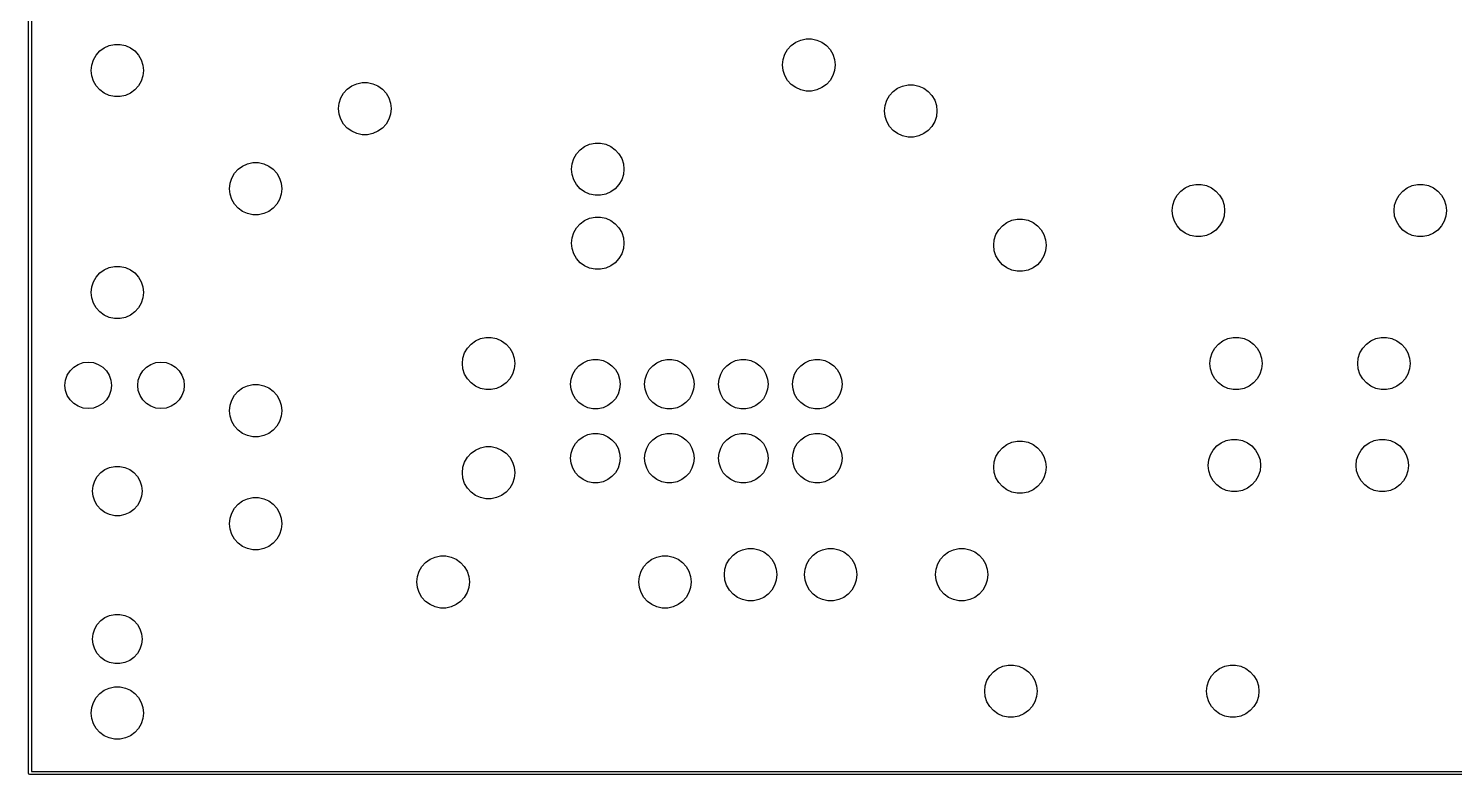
# Model space of a CAD drawing. Extents: x 132 to 232, y -86 to -36.
# Drawn here: x 131.7 to 180.68, y -85.61 to -60 of the extents above; entities that cross this region are included whole.
import ezdxf

# ---------------------------------------------------------------- set-up
doc = ezdxf.new("R2010")
doc.units = 0
doc.layers.add('BLACK', color=7, linetype='CONTINUOUS')

msp = doc.modelspace()

# ---------------------------------------------------------------- linework, layer by layer
at = {"layer": 'BLACK', "linetype": 'CONTINUOUS'}
for p, q in [((131.7, -85.56), (131.7, -35.56)), ((131.8, -35.61), (131.8, -85.51)), ((134.148, -60.7712), (134.3, -60.6606)), ((134.3, -60.6606), (134.472, -60.584)), ((134.472, -60.584), (134.656, -60.5449)), ((134.656, -60.5449), (134.844, -60.5449)), ((134.844, -60.5449), (135.028, -60.584)), ((135.028, -60.584), (135.2, -60.6606)), ((135.2, -60.6606), (135.352, -60.7712)), ((157.678, -60.8839), (157.772, -60.721)), ((157.772, -60.721), (157.898, -60.5812)), ((157.898, -60.5812), (158.05, -60.4706)), ((158.05, -60.4706), (158.222, -60.394)), ((158.222, -60.394), (158.406, -60.3549)), ((158.406, -60.3549), (158.594, -60.3549)), ((158.594, -60.3549), (158.778, -60.394)), ((158.778, -60.394), (158.95, -60.4706)), ((158.95, -60.4706), (159.102, -60.5812)), ((159.102, -60.5812), (159.228, -60.721)), ((159.228, -60.721), (159.322, -60.8839)), ((133.87, -61.2529), (133.928, -61.0739)), ((133.928, -61.0739), (134.022, -60.911)), ((134.022, -60.911), (134.148, -60.7712)), ((135.352, -60.7712), (135.478, -60.911)), ((135.478, -60.911), (135.572, -61.0739)), ((135.572, -61.0739), (135.63, -61.2529)), ((157.6, -61.25), (157.62, -61.0629)), ((157.62, -61.0629), (157.678, -60.8839)), ((159.322, -60.8839), (159.38, -61.0629)), ((159.38, -61.0629), (159.4, -61.25)), ((133.85, -61.44), (133.87, -61.2529)), ((133.87, -61.6271), (133.85, -61.44)), ((133.928, -61.8061), (133.87, -61.6271)), ((135.63, -61.6271), (135.572, -61.8061)), ((135.63, -61.2529), (135.65, -61.44)), ((135.65, -61.44), (135.63, -61.6271)), ((157.62, -61.4371), (157.6, -61.25)), ((157.678, -61.6161), (157.62, -61.4371)), ((157.772, -61.779), (157.678, -61.6161)), ((159.322, -61.6161), (159.228, -61.779)), ((159.38, -61.4371), (159.322, -61.6161)), ((159.4, -61.25), (159.38, -61.4371)), ((134.022, -61.969), (133.928, -61.8061)), ((134.148, -62.1088), (134.022, -61.969)), ((134.3, -62.2194), (134.148, -62.1088)), ((135.352, -62.1088), (135.2, -62.2194)), ((135.478, -61.969), (135.352, -62.1088)), ((135.572, -61.8061), (135.478, -61.969)), ((142.522, -62.221), (142.648, -62.0812)), ((142.648, -62.0812), (142.8, -61.9706)), ((142.8, -61.9706), (142.972, -61.894)), ((142.972, -61.894), (143.156, -61.8549)), ((143.156, -61.8549), (143.344, -61.8549)), ((143.344, -61.8549), (143.528, -61.894)), ((143.528, -61.894), (143.7, -61.9706)), ((143.7, -61.9706), (143.852, -62.0812)), ((143.852, -62.0812), (143.978, -62.221)), ((157.898, -61.9188), (157.772, -61.779)), ((158.05, -62.0294), (157.898, -61.9188)), ((158.222, -62.106), (158.05, -62.0294)), ((158.406, -62.1451), (158.222, -62.106)), ((158.594, -62.1451), (158.406, -62.1451)), ((158.778, -62.106), (158.594, -62.1451)), ((158.95, -62.0294), (158.778, -62.106)), ((159.102, -61.9188), (158.95, -62.0294)), ((159.228, -61.779), (159.102, -61.9188)), ((161.272, -62.301), (161.398, -62.1612)), ((161.398, -62.1612), (161.55, -62.0506)), ((161.55, -62.0506), (161.722, -61.974)), ((161.722, -61.974), (161.906, -61.9349)), ((161.906, -61.9349), (162.094, -61.9349)), ((162.094, -61.9349), (162.278, -61.974)), ((162.278, -61.974), (162.45, -62.0506)), ((162.45, -62.0506), (162.602, -62.1612)), ((162.602, -62.1612), (162.728, -62.301)), ((134.472, -62.296), (134.3, -62.2194)), ((134.656, -62.3351), (134.472, -62.296)), ((134.844, -62.3351), (134.656, -62.3351)), ((135.028, -62.296), (134.844, -62.3351)), ((135.2, -62.2194), (135.028, -62.296)), ((142.35, -62.75), (142.37, -62.5629)), ((142.37, -62.5629), (142.428, -62.3839)), ((142.428, -62.3839), (142.522, -62.221)), ((143.978, -62.221), (144.072, -62.3839)), ((144.072, -62.3839), (144.13, -62.5629)), ((144.13, -62.5629), (144.15, -62.75)), ((161.1, -62.83), (161.12, -62.6429)), ((161.12, -62.6429), (161.178, -62.4639)), ((161.178, -62.4639), (161.272, -62.301)), ((162.728, -62.301), (162.822, -62.4639)), ((162.822, -62.4639), (162.88, -62.6429)), ((162.88, -62.6429), (162.9, -62.83)), ((142.37, -62.9371), (142.35, -62.75)), ((142.428, -63.1161), (142.37, -62.9371)), ((142.522, -63.279), (142.428, -63.1161)), ((144.072, -63.1161), (143.978, -63.279)), ((144.13, -62.9371), (144.072, -63.1161)), ((144.15, -62.75), (144.13, -62.9371)), ((161.12, -63.0171), (161.1, -62.83)), ((161.178, -63.1961), (161.12, -63.0171)), ((162.88, -63.0171), (162.822, -63.1961)), ((162.9, -62.83), (162.88, -63.0171)), ((142.648, -63.4188), (142.522, -63.279)), ((142.8, -63.5294), (142.648, -63.4188)), ((142.972, -63.606), (142.8, -63.5294)), ((143.156, -63.6451), (142.972, -63.606)), ((143.344, -63.6451), (143.156, -63.6451)), ((143.528, -63.606), (143.344, -63.6451)), ((143.7, -63.5294), (143.528, -63.606)), ((143.852, -63.4188), (143.7, -63.5294)), ((143.978, -63.279), (143.852, -63.4188)), ((161.272, -63.359), (161.178, -63.1961)), ((161.398, -63.4988), (161.272, -63.359)), ((161.55, -63.6094), (161.398, -63.4988)), ((161.722, -63.686), (161.55, -63.6094)), ((162.45, -63.6094), (162.278, -63.686)), ((162.602, -63.4988), (162.45, -63.6094)), ((162.728, -63.359), (162.602, -63.4988)), ((162.822, -63.1961), (162.728, -63.359)), ((150.648, -64.1612), (150.8, -64.0506)), ((150.8, -64.0506), (150.972, -63.974)), ((150.972, -63.974), (151.156, -63.9349)), ((151.156, -63.9349), (151.344, -63.9349)), ((151.344, -63.9349), (151.528, -63.974)), ((151.528, -63.974), (151.7, -64.0506)), ((151.7, -64.0506), (151.852, -64.1612)), ((161.906, -63.7251), (161.722, -63.686)), ((162.094, -63.7251), (161.906, -63.7251)), ((162.278, -63.686), (162.094, -63.7251)), ((139.05, -64.7206), (139.222, -64.644)), ((139.222, -64.644), (139.406, -64.6049)), ((139.406, -64.6049), (139.594, -64.6049)), ((139.594, -64.6049), (139.778, -64.644)), ((139.778, -64.644), (139.95, -64.7206)), ((150.35, -64.83), (150.37, -64.6429)), ((150.37, -64.6429), (150.428, -64.4639)), ((150.428, -64.4639), (150.522, -64.301)), ((150.522, -64.301), (150.648, -64.1612)), ((151.852, -64.1612), (151.978, -64.301)), ((151.978, -64.301), (152.072, -64.4639)), ((152.072, -64.4639), (152.13, -64.6429)), ((152.13, -64.6429), (152.15, -64.83)), ((138.62, -65.3129), (138.678, -65.1339)), ((138.678, -65.1339), (138.772, -64.971)), ((138.772, -64.971), (138.898, -64.8312)), ((138.898, -64.8312), (139.05, -64.7206)), ((139.95, -64.7206), (140.102, -64.8312)), ((140.102, -64.8312), (140.228, -64.971)), ((140.228, -64.971), (140.322, -65.1339)), ((140.322, -65.1339), (140.38, -65.3129)), ((150.37, -65.0171), (150.35, -64.83)), ((150.428, -65.1961), (150.37, -65.0171)), ((152.13, -65.0171), (152.072, -65.1961)), ((152.15, -64.83), (152.13, -65.0171)), ((138.6, -65.5), (138.62, -65.3129)), ((138.62, -65.6871), (138.6, -65.5)), ((140.38, -65.3129), (140.4, -65.5)), ((140.4, -65.5), (140.38, -65.6871)), ((150.522, -65.359), (150.428, -65.1961)), ((150.648, -65.4988), (150.522, -65.359)), ((150.8, -65.6094), (150.648, -65.4988)), ((150.972, -65.686), (150.8, -65.6094)), ((151.7, -65.6094), (151.528, -65.686)), ((151.852, -65.4988), (151.7, -65.6094)), ((151.978, -65.359), (151.852, -65.4988)), ((152.072, -65.1961), (151.978, -65.359)), ((171.152, -65.721), (171.278, -65.5812)), ((171.278, -65.5812), (171.43, -65.4706)), ((171.43, -65.4706), (171.602, -65.394)), ((171.602, -65.394), (171.786, -65.3549)), ((171.786, -65.3549), (171.974, -65.3549)), ((171.974, -65.3549), (172.158, -65.394)), ((172.158, -65.394), (172.33, -65.4706)), ((172.33, -65.4706), (172.482, -65.5812)), ((172.482, -65.5812), (172.608, -65.721)), ((178.772, -65.721), (178.898, -65.5812)), ((178.898, -65.5812), (179.05, -65.4706)), ((179.05, -65.4706), (179.222, -65.394)), ((179.222, -65.394), (179.406, -65.3549)), ((179.406, -65.3549), (179.594, -65.3549)), ((179.594, -65.3549), (179.778, -65.394)), ((179.778, -65.394), (179.95, -65.4706)), ((179.95, -65.4706), (180.102, -65.5812)), ((180.102, -65.5812), (180.228, -65.721)), ((138.678, -65.8661), (138.62, -65.6871)), ((138.772, -66.029), (138.678, -65.8661)), ((138.898, -66.1688), (138.772, -66.029)), ((140.228, -66.029), (140.102, -66.1688)), ((140.322, -65.8661), (140.228, -66.029)), ((140.38, -65.6871), (140.322, -65.8661)), ((151.156, -65.7251), (150.972, -65.686)), ((151.344, -65.7251), (151.156, -65.7251)), ((151.528, -65.686), (151.344, -65.7251)), ((170.98, -66.25), (171, -66.0629)), ((171, -66.0629), (171.058, -65.8839)), ((171.058, -65.8839), (171.152, -65.721)), ((172.608, -65.721), (172.702, -65.8839)), ((172.702, -65.8839), (172.76, -66.0629)), ((172.76, -66.0629), (172.78, -66.25)), ((178.6, -66.25), (178.62, -66.0629)), ((178.62, -66.0629), (178.678, -65.8839)), ((178.678, -65.8839), (178.772, -65.721)), ((180.228, -65.721), (180.322, -65.8839)), ((180.322, -65.8839), (180.38, -66.0629)), ((180.38, -66.0629), (180.4, -66.25)), ((139.05, -66.2794), (138.898, -66.1688)), ((139.222, -66.356), (139.05, -66.2794)), ((139.406, -66.3951), (139.222, -66.356)), ((139.594, -66.3951), (139.406, -66.3951)), ((139.778, -66.356), (139.594, -66.3951)), ((139.95, -66.2794), (139.778, -66.356)), ((140.102, -66.1688), (139.95, -66.2794)), ((150.648, -66.7012), (150.8, -66.5906)), ((150.8, -66.5906), (150.972, -66.514)), ((150.972, -66.514), (151.156, -66.4749)), ((151.156, -66.4749), (151.344, -66.4749)), ((151.344, -66.4749), (151.528, -66.514)), ((151.528, -66.514), (151.7, -66.5906)), ((151.7, -66.5906), (151.852, -66.7012)), ((165.3, -66.6606), (165.472, -66.584)), ((165.472, -66.584), (165.656, -66.5449)), ((165.656, -66.5449), (165.844, -66.5449)), ((165.844, -66.5449), (166.028, -66.584)), ((166.028, -66.584), (166.2, -66.6606)), ((171, -66.4371), (170.98, -66.25)), ((171.058, -66.6161), (171, -66.4371)), ((172.76, -66.4371), (172.702, -66.6161)), ((172.78, -66.25), (172.76, -66.4371)), ((178.62, -66.4371), (178.6, -66.25)), ((178.678, -66.6161), (178.62, -66.4371)), ((180.38, -66.4371), (180.322, -66.6161)), ((180.4, -66.25), (180.38, -66.4371)), ((150.37, -67.1829), (150.428, -67.0039)), ((150.428, -67.0039), (150.522, -66.841)), ((150.522, -66.841), (150.648, -66.7012)), ((151.852, -66.7012), (151.978, -66.841)), ((151.978, -66.841), (152.072, -67.0039)), ((152.072, -67.0039), (152.13, -67.1829)), ((164.87, -67.2529), (164.928, -67.0739)), ((164.928, -67.0739), (165.022, -66.911)), ((165.022, -66.911), (165.148, -66.7712)), ((165.148, -66.7712), (165.3, -66.6606)), ((166.2, -66.6606), (166.352, -66.7712)), ((166.352, -66.7712), (166.478, -66.911)), ((166.478, -66.911), (166.572, -67.0739)), ((166.572, -67.0739), (166.63, -67.2529)), ((171.152, -66.779), (171.058, -66.6161)), ((171.278, -66.9188), (171.152, -66.779)), ((171.43, -67.0294), (171.278, -66.9188)), ((171.602, -67.106), (171.43, -67.0294)), ((172.33, -67.0294), (172.158, -67.106)), ((172.482, -66.9188), (172.33, -67.0294)), ((172.608, -66.779), (172.482, -66.9188)), ((172.702, -66.6161), (172.608, -66.779)), ((178.772, -66.779), (178.678, -66.6161)), ((178.898, -66.9188), (178.772, -66.779)), ((179.05, -67.0294), (178.898, -66.9188)), ((179.222, -67.106), (179.05, -67.0294)), ((179.95, -67.0294), (179.778, -67.106)), ((180.102, -66.9188), (179.95, -67.0294)), ((180.228, -66.779), (180.102, -66.9188)), ((180.322, -66.6161), (180.228, -66.779)), ((150.35, -67.37), (150.37, -67.1829)), ((150.37, -67.5571), (150.35, -67.37)), ((150.428, -67.7361), (150.37, -67.5571)), ((152.13, -67.5571), (152.072, -67.7361)), ((152.13, -67.1829), (152.15, -67.37)), ((152.15, -67.37), (152.13, -67.5571)), ((164.85, -67.44), (164.87, -67.2529)), ((164.87, -67.6271), (164.85, -67.44)), ((166.63, -67.2529), (166.65, -67.44)), ((166.65, -67.44), (166.63, -67.6271)), ((171.786, -67.1451), (171.602, -67.106)), ((171.974, -67.1451), (171.786, -67.1451)), ((172.158, -67.106), (171.974, -67.1451)), ((179.406, -67.1451), (179.222, -67.106)), ((179.594, -67.1451), (179.406, -67.1451)), ((179.778, -67.106), (179.594, -67.1451)), ((150.522, -67.899), (150.428, -67.7361)), ((150.648, -68.0388), (150.522, -67.899)), ((150.8, -68.1494), (150.648, -68.0388)), ((151.852, -68.0388), (151.7, -68.1494)), ((151.978, -67.899), (151.852, -68.0388)), ((152.072, -67.7361), (151.978, -67.899)), ((164.928, -67.8061), (164.87, -67.6271)), ((165.022, -67.969), (164.928, -67.8061)), ((165.148, -68.1088), (165.022, -67.969)), ((166.478, -67.969), (166.352, -68.1088)), ((166.572, -67.8061), (166.478, -67.969)), ((166.63, -67.6271), (166.572, -67.8061)), ((133.928, -68.6939), (134.022, -68.531)), ((134.022, -68.531), (134.148, -68.3912)), ((134.148, -68.3912), (134.3, -68.2806)), ((134.3, -68.2806), (134.472, -68.204)), ((134.472, -68.204), (134.656, -68.1649)), ((134.656, -68.1649), (134.844, -68.1649)), ((134.844, -68.1649), (135.028, -68.204)), ((135.028, -68.204), (135.2, -68.2806)), ((135.2, -68.2806), (135.352, -68.3912)), ((135.352, -68.3912), (135.478, -68.531)), ((135.478, -68.531), (135.572, -68.6939)), ((150.972, -68.226), (150.8, -68.1494)), ((151.156, -68.2651), (150.972, -68.226)), ((151.344, -68.2651), (151.156, -68.2651)), ((151.528, -68.226), (151.344, -68.2651)), ((151.7, -68.1494), (151.528, -68.226)), ((165.3, -68.2194), (165.148, -68.1088)), ((165.472, -68.296), (165.3, -68.2194)), ((165.656, -68.3351), (165.472, -68.296)), ((165.844, -68.3351), (165.656, -68.3351)), ((166.028, -68.296), (165.844, -68.3351)), ((166.2, -68.2194), (166.028, -68.296)), ((166.352, -68.1088), (166.2, -68.2194)), ((133.85, -69.06), (133.87, -68.8729)), ((133.87, -68.8729), (133.928, -68.6939)), ((135.572, -68.6939), (135.63, -68.8729)), ((135.63, -68.8729), (135.65, -69.06)), ((133.87, -69.2471), (133.85, -69.06)), ((133.928, -69.4261), (133.87, -69.2471)), ((134.022, -69.589), (133.928, -69.4261)), ((135.572, -69.4261), (135.478, -69.589)), ((135.63, -69.2471), (135.572, -69.4261)), ((135.65, -69.06), (135.63, -69.2471)), ((134.148, -69.7288), (134.022, -69.589)), ((134.3, -69.8394), (134.148, -69.7288)), ((134.472, -69.916), (134.3, -69.8394)), ((134.656, -69.9551), (134.472, -69.916)), ((134.844, -69.9551), (134.656, -69.9551)), ((135.028, -69.916), (134.844, -69.9551)), ((135.2, -69.8394), (135.028, -69.916)), ((135.352, -69.7288), (135.2, -69.8394)), ((135.478, -69.589), (135.352, -69.7288)), ((146.678, -71.1339), (146.772, -70.971)), ((146.772, -70.971), (146.898, -70.8312)), ((146.898, -70.8312), (147.05, -70.7206)), ((147.05, -70.7206), (147.222, -70.644)), ((147.222, -70.644), (147.406, -70.6049)), ((147.406, -70.6049), (147.594, -70.6049)), ((147.594, -70.6049), (147.778, -70.644)), ((147.778, -70.644), (147.95, -70.7206)), ((147.95, -70.7206), (148.102, -70.8312)), ((148.102, -70.8312), (148.228, -70.971)), ((148.228, -70.971), (148.322, -71.1339)), ((172.348, -71.1339), (172.442, -70.971)), ((172.442, -70.971), (172.568, -70.8312)), ((172.568, -70.8312), (172.72, -70.7206)), ((172.72, -70.7206), (172.892, -70.644)), ((172.892, -70.644), (173.076, -70.6049)), ((173.076, -70.6049), (173.264, -70.6049)), ((173.264, -70.6049), (173.448, -70.644)), ((173.448, -70.644), (173.62, -70.7206)), ((173.62, -70.7206), (173.772, -70.8312)), ((173.772, -70.8312), (173.898, -70.971)), ((173.898, -70.971), (173.992, -71.1339)), ((177.428, -71.1339), (177.522, -70.971)), ((177.522, -70.971), (177.648, -70.8312)), ((177.648, -70.8312), (177.8, -70.7206)), ((177.8, -70.7206), (177.972, -70.644)), ((177.972, -70.644), (178.156, -70.6049)), ((178.156, -70.6049), (178.344, -70.6049)), ((178.344, -70.6049), (178.528, -70.644)), ((178.528, -70.644), (178.7, -70.7206)), ((178.7, -70.7206), (178.852, -70.8312)), ((178.852, -70.8312), (178.978, -70.971)), ((178.978, -70.971), (179.072, -71.1339)), ((133.403, -71.5292), (133.572, -71.4701)), ((133.572, -71.4701), (133.75, -71.45)), ((133.75, -71.45), (133.928, -71.4701)), ((133.928, -71.4701), (134.097, -71.5292)), ((135.903, -71.5292), (136.072, -71.4701)), ((136.072, -71.4701), (136.25, -71.45)), ((136.25, -71.45), (136.428, -71.4701)), ((136.428, -71.4701), (136.597, -71.5292)), ((146.6, -71.5), (146.62, -71.3129)), ((146.62, -71.6871), (146.6, -71.5)), ((146.62, -71.3129), (146.678, -71.1339)), ((148.322, -71.1339), (148.38, -71.3129)), ((148.38, -71.3129), (148.4, -71.5)), ((148.4, -71.5), (148.38, -71.6871)), ((150.601, -71.5783), (150.745, -71.4739)), ((150.745, -71.4739), (150.907, -71.4016)), ((150.907, -71.4016), (151.081, -71.3647)), ((151.081, -71.3647), (151.259, -71.3647)), ((151.259, -71.3647), (151.433, -71.4016)), ((151.433, -71.4016), (151.595, -71.4739)), ((151.595, -71.4739), (151.739, -71.5783)), ((153.141, -71.5783), (153.285, -71.4739)), ((153.285, -71.4739), (153.447, -71.4016)), ((153.447, -71.4016), (153.621, -71.3647)), ((153.621, -71.3647), (153.799, -71.3647)), ((153.799, -71.3647), (153.973, -71.4016)), ((153.973, -71.4016), (154.135, -71.4739)), ((154.135, -71.4739), (154.279, -71.5783)), ((155.681, -71.5783), (155.825, -71.4739)), ((155.825, -71.4739), (155.987, -71.4016)), ((155.987, -71.4016), (156.161, -71.3647)), ((156.161, -71.3647), (156.339, -71.3647)), ((156.339, -71.3647), (156.513, -71.4016)), ((156.513, -71.4016), (156.675, -71.4739)), ((156.675, -71.4739), (156.819, -71.5783)), ((158.221, -71.5783), (158.365, -71.4739)), ((158.365, -71.4739), (158.527, -71.4016)), ((158.527, -71.4016), (158.701, -71.3647)), ((158.701, -71.3647), (158.879, -71.3647)), ((158.879, -71.3647), (159.053, -71.4016)), ((159.053, -71.4016), (159.215, -71.4739)), ((159.215, -71.4739), (159.359, -71.5783)), ((172.27, -71.5), (172.29, -71.3129)), ((172.29, -71.6871), (172.27, -71.5)), ((172.29, -71.3129), (172.348, -71.1339)), ((173.992, -71.1339), (174.05, -71.3129)), ((174.05, -71.3129), (174.07, -71.5)), ((174.07, -71.5), (174.05, -71.6871)), ((177.35, -71.5), (177.37, -71.3129)), ((177.37, -71.6871), (177.35, -71.5)), ((177.37, -71.3129), (177.428, -71.1339)), ((179.072, -71.1339), (179.13, -71.3129)), ((179.13, -71.3129), (179.15, -71.5)), ((179.15, -71.5), (179.13, -71.6871)), ((132.97, -72.072), (133.029, -71.9029)), ((133.029, -71.9029), (133.125, -71.7512)), ((133.125, -71.7512), (133.251, -71.6245)), ((133.251, -71.6245), (133.403, -71.5292)), ((134.097, -71.5292), (134.249, -71.6245)), ((134.249, -71.6245), (134.375, -71.7512)), ((134.375, -71.7512), (134.471, -71.9029)), ((134.471, -71.9029), (134.53, -72.072)), ((135.47, -72.072), (135.529, -71.9029)), ((135.529, -71.9029), (135.625, -71.7512)), ((135.625, -71.7512), (135.751, -71.6245)), ((135.751, -71.6245), (135.903, -71.5292)), ((136.597, -71.5292), (136.749, -71.6245)), ((136.749, -71.6245), (136.875, -71.7512)), ((136.875, -71.7512), (136.971, -71.9029)), ((136.971, -71.9029), (137.03, -72.072)), ((146.678, -71.8661), (146.62, -71.6871)), ((146.772, -72.029), (146.678, -71.8661)), ((148.322, -71.8661), (148.228, -72.029)), ((148.38, -71.6871), (148.322, -71.8661)), ((150.339, -72.0333), (150.393, -71.8643)), ((150.393, -71.8643), (150.482, -71.7104)), ((150.482, -71.7104), (150.601, -71.5783)), ((151.739, -71.5783), (151.858, -71.7104)), ((151.858, -71.7104), (151.947, -71.8643)), ((151.947, -71.8643), (152.001, -72.0333)), ((152.879, -72.0333), (152.933, -71.8643)), ((152.933, -71.8643), (153.022, -71.7104)), ((153.022, -71.7104), (153.141, -71.5783)), ((154.279, -71.5783), (154.398, -71.7104)), ((154.398, -71.7104), (154.487, -71.8643)), ((154.487, -71.8643), (154.541, -72.0333)), ((155.419, -72.0333), (155.473, -71.8643)), ((155.473, -71.8643), (155.562, -71.7104)), ((155.562, -71.7104), (155.681, -71.5783)), ((156.819, -71.5783), (156.938, -71.7104)), ((156.938, -71.7104), (157.027, -71.8643)), ((157.027, -71.8643), (157.081, -72.0333)), ((157.959, -72.0333), (158.013, -71.8643)), ((158.013, -71.8643), (158.102, -71.7104)), ((158.102, -71.7104), (158.221, -71.5783)), ((159.359, -71.5783), (159.478, -71.7104)), ((159.478, -71.7104), (159.567, -71.8643)), ((159.567, -71.8643), (159.621, -72.0333)), ((172.348, -71.8661), (172.29, -71.6871)), ((172.442, -72.029), (172.348, -71.8661)), ((173.992, -71.8661), (173.898, -72.029)), ((174.05, -71.6871), (173.992, -71.8661)), ((177.428, -71.8661), (177.37, -71.6871)), ((177.522, -72.029), (177.428, -71.8661)), ((179.072, -71.8661), (178.978, -72.029)), ((179.13, -71.6871), (179.072, -71.8661)), ((132.95, -72.25), (132.97, -72.072)), ((132.97, -72.428), (132.95, -72.25)), ((133.029, -72.5971), (132.97, -72.428)), ((134.53, -72.428), (134.471, -72.5971)), ((134.53, -72.072), (134.55, -72.25)), ((134.55, -72.25), (134.53, -72.428)), ((135.45, -72.25), (135.47, -72.072)), ((135.47, -72.428), (135.45, -72.25)), ((135.529, -72.5971), (135.47, -72.428)), ((137.03, -72.428), (136.971, -72.5971)), ((137.03, -72.072), (137.05, -72.25)), ((137.05, -72.25), (137.03, -72.428)), ((138.772, -72.591), (138.898, -72.4512)), ((138.898, -72.4512), (139.05, -72.3406)), ((139.05, -72.3406), (139.222, -72.264)), ((139.222, -72.264), (139.406, -72.2249)), ((139.406, -72.2249), (139.594, -72.2249)), ((139.594, -72.2249), (139.778, -72.264)), ((139.778, -72.264), (139.95, -72.3406)), ((139.95, -72.3406), (140.102, -72.4512)), ((140.102, -72.4512), (140.228, -72.591)), ((146.898, -72.1688), (146.772, -72.029)), ((147.05, -72.2794), (146.898, -72.1688)), ((147.222, -72.356), (147.05, -72.2794)), ((147.406, -72.3951), (147.222, -72.356)), ((147.594, -72.3951), (147.406, -72.3951)), ((147.778, -72.356), (147.594, -72.3951)), ((147.95, -72.2794), (147.778, -72.356)), ((148.102, -72.1688), (147.95, -72.2794)), ((148.228, -72.029), (148.102, -72.1688)), ((150.32, -72.21), (150.339, -72.0333)), ((150.339, -72.3867), (150.32, -72.21)), ((150.393, -72.5557), (150.339, -72.3867)), ((152.001, -72.3867), (151.947, -72.5557)), ((152.001, -72.0333), (152.02, -72.21)), ((152.02, -72.21), (152.001, -72.3867)), ((152.86, -72.21), (152.879, -72.0333)), ((152.879, -72.3867), (152.86, -72.21)), ((152.933, -72.5557), (152.879, -72.3867)), ((154.541, -72.3867), (154.487, -72.5557)), ((154.541, -72.0333), (154.56, -72.21)), ((154.56, -72.21), (154.541, -72.3867)), ((155.4, -72.21), (155.419, -72.0333)), ((155.419, -72.3867), (155.4, -72.21)), ((155.473, -72.5557), (155.419, -72.3867)), ((157.081, -72.3867), (157.027, -72.5557)), ((157.081, -72.0333), (157.1, -72.21)), ((157.1, -72.21), (157.081, -72.3867)), ((157.94, -72.21), (157.959, -72.0333)), ((157.959, -72.3867), (157.94, -72.21)), ((158.013, -72.5557), (157.959, -72.3867)), ((159.621, -72.3867), (159.567, -72.5557)), ((159.621, -72.0333), (159.64, -72.21)), ((159.64, -72.21), (159.621, -72.3867)), ((172.568, -72.1688), (172.442, -72.029)), ((172.72, -72.2794), (172.568, -72.1688)), ((172.892, -72.356), (172.72, -72.2794)), ((173.076, -72.3951), (172.892, -72.356)), ((173.264, -72.3951), (173.076, -72.3951)), ((173.448, -72.356), (173.264, -72.3951)), ((173.62, -72.2794), (173.448, -72.356)), ((173.772, -72.1688), (173.62, -72.2794)), ((173.898, -72.029), (173.772, -72.1688)), ((177.648, -72.1688), (177.522, -72.029)), ((177.8, -72.2794), (177.648, -72.1688)), ((177.972, -72.356), (177.8, -72.2794)), ((178.156, -72.3951), (177.972, -72.356)), ((178.344, -72.3951), (178.156, -72.3951)), ((178.528, -72.356), (178.344, -72.3951)), ((178.7, -72.2794), (178.528, -72.356)), ((178.852, -72.1688), (178.7, -72.2794)), ((178.978, -72.029), (178.852, -72.1688)), ((133.125, -72.7488), (133.029, -72.5971)), ((133.251, -72.8755), (133.125, -72.7488)), ((133.403, -72.9708), (133.251, -72.8755)), ((133.572, -73.0299), (133.403, -72.9708)), ((134.097, -72.9708), (133.928, -73.0299)), ((134.249, -72.8755), (134.097, -72.9708)), ((134.375, -72.7488), (134.249, -72.8755)), ((134.471, -72.5971), (134.375, -72.7488)), ((135.625, -72.7488), (135.529, -72.5971)), ((135.751, -72.8755), (135.625, -72.7488)), ((135.903, -72.9708), (135.751, -72.8755)), ((136.072, -73.0299), (135.903, -72.9708)), ((136.597, -72.9708), (136.428, -73.0299)), ((136.749, -72.8755), (136.597, -72.9708)), ((136.875, -72.7488), (136.749, -72.8755)), ((136.971, -72.5971), (136.875, -72.7488)), ((138.6, -73.12), (138.62, -72.9329)), ((138.62, -72.9329), (138.678, -72.7539)), ((138.678, -72.7539), (138.772, -72.591)), ((140.228, -72.591), (140.322, -72.7539)), ((140.322, -72.7539), (140.38, -72.9329)), ((140.38, -72.9329), (140.4, -73.12)), ((150.482, -72.7096), (150.393, -72.5557)), ((150.601, -72.8417), (150.482, -72.7096)), ((150.745, -72.9461), (150.601, -72.8417)), ((150.907, -73.0184), (150.745, -72.9461)), ((151.595, -72.9461), (151.433, -73.0184)), ((151.739, -72.8417), (151.595, -72.9461)), ((151.858, -72.7096), (151.739, -72.8417)), ((151.947, -72.5557), (151.858, -72.7096)), ((153.022, -72.7096), (152.933, -72.5557)), ((153.141, -72.8417), (153.022, -72.7096)), ((153.285, -72.9461), (153.141, -72.8417)), ((153.447, -73.0184), (153.285, -72.9461)), ((154.135, -72.9461), (153.973, -73.0184)), ((154.279, -72.8417), (154.135, -72.9461)), ((154.398, -72.7096), (154.279, -72.8417)), ((154.487, -72.5557), (154.398, -72.7096)), ((155.562, -72.7096), (155.473, -72.5557)), ((155.681, -72.8417), (155.562, -72.7096)), ((155.825, -72.9461), (155.681, -72.8417)), ((155.987, -73.0184), (155.825, -72.9461)), ((156.675, -72.9461), (156.513, -73.0184)), ((156.819, -72.8417), (156.675, -72.9461)), ((156.938, -72.7096), (156.819, -72.8417)), ((157.027, -72.5557), (156.938, -72.7096)), ((158.102, -72.7096), (158.013, -72.5557)), ((158.221, -72.8417), (158.102, -72.7096)), ((158.365, -72.9461), (158.221, -72.8417)), ((158.527, -73.0184), (158.365, -72.9461)), ((159.215, -72.9461), (159.053, -73.0184)), ((159.359, -72.8417), (159.215, -72.9461)), ((159.478, -72.7096), (159.359, -72.8417)), ((159.567, -72.5557), (159.478, -72.7096)), ((133.75, -73.05), (133.572, -73.0299)), ((133.928, -73.0299), (133.75, -73.05)), ((136.25, -73.05), (136.072, -73.0299)), ((136.428, -73.0299), (136.25, -73.05)), ((138.62, -73.3071), (138.6, -73.12)), ((138.678, -73.4861), (138.62, -73.3071)), ((140.38, -73.3071), (140.322, -73.4861)), ((140.4, -73.12), (140.38, -73.3071)), ((151.081, -73.0553), (150.907, -73.0184)), ((151.259, -73.0553), (151.081, -73.0553)), ((151.433, -73.0184), (151.259, -73.0553)), ((153.621, -73.0553), (153.447, -73.0184)), ((153.799, -73.0553), (153.621, -73.0553)), ((153.973, -73.0184), (153.799, -73.0553)), ((156.161, -73.0553), (155.987, -73.0184)), ((156.339, -73.0553), (156.161, -73.0553)), ((156.513, -73.0184), (156.339, -73.0553)), ((158.701, -73.0553), (158.527, -73.0184)), ((158.879, -73.0553), (158.701, -73.0553)), ((159.053, -73.0184), (158.879, -73.0553)), ((138.772, -73.649), (138.678, -73.4861)), ((138.898, -73.7888), (138.772, -73.649)), ((139.05, -73.8994), (138.898, -73.7888)), ((139.222, -73.976), (139.05, -73.8994)), ((139.95, -73.8994), (139.778, -73.976)), ((140.102, -73.7888), (139.95, -73.8994)), ((140.228, -73.649), (140.102, -73.7888)), ((140.322, -73.4861), (140.228, -73.649)), ((150.745, -74.0139), (150.907, -73.9416)), ((150.907, -73.9416), (151.081, -73.9047)), ((151.081, -73.9047), (151.259, -73.9047)), ((151.259, -73.9047), (151.433, -73.9416)), ((151.433, -73.9416), (151.595, -74.0139)), ((153.285, -74.0139), (153.447, -73.9416)), ((153.447, -73.9416), (153.621, -73.9047)), ((153.621, -73.9047), (153.799, -73.9047)), ((153.799, -73.9047), (153.973, -73.9416)), ((153.973, -73.9416), (154.135, -74.0139)), ((155.825, -74.0139), (155.987, -73.9416)), ((155.987, -73.9416), (156.161, -73.9047)), ((156.161, -73.9047), (156.339, -73.9047)), ((156.339, -73.9047), (156.513, -73.9416)), ((156.513, -73.9416), (156.675, -74.0139)), ((158.365, -74.0139), (158.527, -73.9416)), ((158.527, -73.9416), (158.701, -73.9047)), ((158.701, -73.9047), (158.879, -73.9047)), ((158.879, -73.9047), (159.053, -73.9416)), ((159.053, -73.9416), (159.215, -74.0139)), ((139.406, -74.0151), (139.222, -73.976)), ((139.594, -74.0151), (139.406, -74.0151)), ((139.778, -73.976), (139.594, -74.0151)), ((147.05, -74.4706), (147.222, -74.394)), ((147.222, -74.394), (147.406, -74.3549)), ((147.406, -74.3549), (147.594, -74.3549)), ((147.594, -74.3549), (147.778, -74.394)), ((147.778, -74.394), (147.95, -74.4706)), ((150.339, -74.5733), (150.393, -74.4043)), ((150.393, -74.4043), (150.482, -74.2504)), ((150.482, -74.2504), (150.601, -74.1183)), ((150.601, -74.1183), (150.745, -74.0139)), ((151.595, -74.0139), (151.739, -74.1183)), ((151.739, -74.1183), (151.858, -74.2504)), ((151.858, -74.2504), (151.947, -74.4043)), ((151.947, -74.4043), (152.001, -74.5733)), ((152.879, -74.5733), (152.933, -74.4043)), ((152.933, -74.4043), (153.022, -74.2504)), ((153.022, -74.2504), (153.141, -74.1183)), ((153.141, -74.1183), (153.285, -74.0139)), ((154.135, -74.0139), (154.279, -74.1183)), ((154.279, -74.1183), (154.398, -74.2504)), ((154.398, -74.2504), (154.487, -74.4043)), ((154.487, -74.4043), (154.541, -74.5733)), ((155.419, -74.5733), (155.473, -74.4043)), ((155.473, -74.4043), (155.562, -74.2504)), ((155.562, -74.2504), (155.681, -74.1183)), ((155.681, -74.1183), (155.825, -74.0139)), ((156.675, -74.0139), (156.819, -74.1183)), ((156.819, -74.1183), (156.938, -74.2504)), ((156.938, -74.2504), (157.027, -74.4043)), ((157.027, -74.4043), (157.081, -74.5733)), ((157.959, -74.5733), (158.013, -74.4043)), ((158.013, -74.4043), (158.102, -74.2504)), ((158.102, -74.2504), (158.221, -74.1183)), ((158.221, -74.1183), (158.365, -74.0139)), ((159.215, -74.0139), (159.359, -74.1183)), ((159.359, -74.1183), (159.478, -74.2504)), ((159.478, -74.2504), (159.567, -74.4043)), ((159.567, -74.4043), (159.621, -74.5733)), ((165.022, -74.531), (165.148, -74.3912)), ((165.148, -74.3912), (165.3, -74.2806)), ((165.3, -74.2806), (165.472, -74.204)), ((165.472, -74.204), (165.656, -74.1649)), ((165.656, -74.1649), (165.844, -74.1649)), ((165.844, -74.1649), (166.028, -74.204)), ((166.028, -74.204), (166.2, -74.2806)), ((166.2, -74.2806), (166.352, -74.3912)), ((166.352, -74.3912), (166.478, -74.531)), ((172.388, -74.471), (172.513, -74.3312)), ((172.513, -74.3312), (172.666, -74.2206)), ((172.666, -74.2206), (172.838, -74.144)), ((172.838, -74.144), (173.022, -74.1049)), ((173.022, -74.1049), (173.21, -74.1049)), ((173.21, -74.1049), (173.394, -74.144)), ((173.394, -74.144), (173.566, -74.2206)), ((173.566, -74.2206), (173.718, -74.3312)), ((173.718, -74.3312), (173.844, -74.471)), ((177.468, -74.471), (177.593, -74.3312)), ((177.593, -74.3312), (177.746, -74.2206)), ((177.746, -74.2206), (177.918, -74.144)), ((177.918, -74.144), (178.102, -74.1049)), ((178.102, -74.1049), (178.29, -74.1049)), ((178.29, -74.1049), (178.474, -74.144)), ((178.474, -74.144), (178.646, -74.2206)), ((178.646, -74.2206), (178.798, -74.3312)), ((178.798, -74.3312), (178.924, -74.471)), ((146.62, -75.0629), (146.678, -74.8839)), ((146.678, -74.8839), (146.772, -74.721)), ((146.772, -74.721), (146.898, -74.5812)), ((146.898, -74.5812), (147.05, -74.4706)), ((147.95, -74.4706), (148.102, -74.5812)), ((148.102, -74.5812), (148.228, -74.721)), ((148.228, -74.721), (148.322, -74.8839)), ((148.322, -74.8839), (148.38, -75.0629)), ((150.32, -74.75), (150.339, -74.5733)), ((150.339, -74.9267), (150.32, -74.75)), ((150.393, -75.0957), (150.339, -74.9267)), ((152.001, -74.9267), (151.947, -75.0957)), ((152.001, -74.5733), (152.02, -74.75)), ((152.02, -74.75), (152.001, -74.9267)), ((152.86, -74.75), (152.879, -74.5733)), ((152.879, -74.9267), (152.86, -74.75)), ((152.933, -75.0957), (152.879, -74.9267)), ((154.541, -74.9267), (154.487, -75.0957)), ((154.541, -74.5733), (154.56, -74.75)), ((154.56, -74.75), (154.541, -74.9267)), ((155.4, -74.75), (155.419, -74.5733)), ((155.419, -74.9267), (155.4, -74.75)), ((155.473, -75.0957), (155.419, -74.9267)), ((157.081, -74.9267), (157.027, -75.0957)), ((157.081, -74.5733), (157.1, -74.75)), ((157.1, -74.75), (157.081, -74.9267)), ((157.94, -74.75), (157.959, -74.5733)), ((157.959, -74.9267), (157.94, -74.75)), ((158.013, -75.0957), (157.959, -74.9267)), ((159.621, -74.9267), (159.567, -75.0957)), ((159.621, -74.5733), (159.64, -74.75)), ((159.64, -74.75), (159.621, -74.9267)), ((164.85, -75.06), (164.87, -74.8729)), ((164.87, -74.8729), (164.928, -74.6939)), ((164.928, -74.6939), (165.022, -74.531)), ((166.478, -74.531), (166.572, -74.6939)), ((166.572, -74.6939), (166.63, -74.8729)), ((166.63, -74.8729), (166.65, -75.06)), ((172.216, -75), (172.235, -74.8129)), ((172.235, -74.8129), (172.293, -74.6339)), ((172.293, -74.6339), (172.388, -74.471)), ((173.844, -74.471), (173.938, -74.6339)), ((173.938, -74.6339), (173.996, -74.8129)), ((173.996, -74.8129), (174.016, -75)), ((177.296, -75), (177.315, -74.8129)), ((177.315, -74.8129), (177.373, -74.6339)), ((177.373, -74.6339), (177.468, -74.471)), ((178.924, -74.471), (179.018, -74.6339)), ((179.018, -74.6339), (179.076, -74.8129)), ((179.076, -74.8129), (179.096, -75)), ((133.973, -75.5343), (134.062, -75.3804)), ((134.062, -75.3804), (134.181, -75.2483)), ((134.181, -75.2483), (134.325, -75.1439)), ((134.325, -75.1439), (134.487, -75.0716)), ((134.487, -75.0716), (134.661, -75.0347)), ((134.661, -75.0347), (134.839, -75.0347)), ((134.839, -75.0347), (135.013, -75.0716)), ((135.013, -75.0716), (135.175, -75.1439)), ((135.175, -75.1439), (135.319, -75.2483)), ((135.319, -75.2483), (135.438, -75.3804)), ((135.438, -75.3804), (135.527, -75.5343)), ((146.6, -75.25), (146.62, -75.0629)), ((146.62, -75.4371), (146.6, -75.25)), ((148.38, -75.0629), (148.4, -75.25)), ((148.4, -75.25), (148.38, -75.4371)), ((150.482, -75.2496), (150.393, -75.0957)), ((150.601, -75.3817), (150.482, -75.2496)), ((150.745, -75.4861), (150.601, -75.3817)), ((151.739, -75.3817), (151.595, -75.4861)), ((151.858, -75.2496), (151.739, -75.3817)), ((151.947, -75.0957), (151.858, -75.2496)), ((153.022, -75.2496), (152.933, -75.0957)), ((153.141, -75.3817), (153.022, -75.2496)), ((153.285, -75.4861), (153.141, -75.3817)), ((154.279, -75.3817), (154.135, -75.4861)), ((154.398, -75.2496), (154.279, -75.3817)), ((154.487, -75.0957), (154.398, -75.2496)), ((155.562, -75.2496), (155.473, -75.0957)), ((155.681, -75.3817), (155.562, -75.2496)), ((155.825, -75.4861), (155.681, -75.3817)), ((156.819, -75.3817), (156.675, -75.4861)), ((156.938, -75.2496), (156.819, -75.3817)), ((157.027, -75.0957), (156.938, -75.2496)), ((158.102, -75.2496), (158.013, -75.0957)), ((158.221, -75.3817), (158.102, -75.2496)), ((158.365, -75.4861), (158.221, -75.3817)), ((159.359, -75.3817), (159.215, -75.4861)), ((159.478, -75.2496), (159.359, -75.3817)), ((159.567, -75.0957), (159.478, -75.2496)), ((164.87, -75.2471), (164.85, -75.06)), ((164.928, -75.4261), (164.87, -75.2471)), ((166.63, -75.2471), (166.572, -75.4261)), ((166.65, -75.06), (166.63, -75.2471)), ((172.235, -75.1871), (172.216, -75)), ((172.293, -75.3661), (172.235, -75.1871)), ((172.388, -75.529), (172.293, -75.3661)), ((173.938, -75.3661), (173.844, -75.529)), ((173.996, -75.1871), (173.938, -75.3661)), ((174.016, -75), (173.996, -75.1871)), ((177.315, -75.1871), (177.296, -75)), ((177.373, -75.3661), (177.315, -75.1871)), ((177.468, -75.529), (177.373, -75.3661)), ((179.018, -75.3661), (178.924, -75.529)), ((179.076, -75.1871), (179.018, -75.3661)), ((179.096, -75), (179.076, -75.1871)), ((133.9, -75.88), (133.919, -75.7033)), ((133.919, -76.0567), (133.9, -75.88)), ((133.919, -75.7033), (133.973, -75.5343)), ((135.527, -75.5343), (135.581, -75.7033)), ((135.581, -75.7033), (135.6, -75.88)), ((135.6, -75.88), (135.581, -76.0567)), ((146.678, -75.6161), (146.62, -75.4371)), ((146.772, -75.779), (146.678, -75.6161)), ((146.898, -75.9188), (146.772, -75.779)), ((148.228, -75.779), (148.102, -75.9188)), ((148.322, -75.6161), (148.228, -75.779)), ((148.38, -75.4371), (148.322, -75.6161)), ((150.907, -75.5584), (150.745, -75.4861)), ((151.081, -75.5953), (150.907, -75.5584)), ((151.259, -75.5953), (151.081, -75.5953)), ((151.433, -75.5584), (151.259, -75.5953)), ((151.595, -75.4861), (151.433, -75.5584)), ((153.447, -75.5584), (153.285, -75.4861)), ((153.621, -75.5953), (153.447, -75.5584)), ((153.799, -75.5953), (153.621, -75.5953)), ((153.973, -75.5584), (153.799, -75.5953)), ((154.135, -75.4861), (153.973, -75.5584)), ((155.987, -75.5584), (155.825, -75.4861)), ((156.161, -75.5953), (155.987, -75.5584)), ((156.339, -75.5953), (156.161, -75.5953)), ((156.513, -75.5584), (156.339, -75.5953)), ((156.675, -75.4861), (156.513, -75.5584)), ((158.527, -75.5584), (158.365, -75.4861)), ((158.701, -75.5953), (158.527, -75.5584)), ((158.879, -75.5953), (158.701, -75.5953)), ((159.053, -75.5584), (158.879, -75.5953)), ((159.215, -75.4861), (159.053, -75.5584)), ((165.022, -75.589), (164.928, -75.4261)), ((165.148, -75.7288), (165.022, -75.589)), ((165.3, -75.8394), (165.148, -75.7288)), ((165.472, -75.916), (165.3, -75.8394)), ((166.2, -75.8394), (166.028, -75.916)), ((166.352, -75.7288), (166.2, -75.8394)), ((166.478, -75.589), (166.352, -75.7288)), ((166.572, -75.4261), (166.478, -75.589)), ((172.513, -75.6688), (172.388, -75.529)), ((172.666, -75.7794), (172.513, -75.6688)), ((172.838, -75.856), (172.666, -75.7794)), ((173.022, -75.8951), (172.838, -75.856)), ((173.21, -75.8951), (173.022, -75.8951)), ((173.394, -75.856), (173.21, -75.8951)), ((173.566, -75.7794), (173.394, -75.856)), ((173.718, -75.6688), (173.566, -75.7794)), ((173.844, -75.529), (173.718, -75.6688)), ((177.593, -75.6688), (177.468, -75.529)), ((177.746, -75.7794), (177.593, -75.6688)), ((177.918, -75.856), (177.746, -75.7794)), ((178.102, -75.8951), (177.918, -75.856)), ((178.29, -75.8951), (178.102, -75.8951)), ((178.474, -75.856), (178.29, -75.8951)), ((178.646, -75.7794), (178.474, -75.856)), ((178.798, -75.6688), (178.646, -75.7794)), ((178.924, -75.529), (178.798, -75.6688)), ((133.973, -76.2257), (133.919, -76.0567)), ((134.062, -76.3796), (133.973, -76.2257)), ((134.181, -76.5117), (134.062, -76.3796)), ((135.438, -76.3796), (135.319, -76.5117)), ((135.527, -76.2257), (135.438, -76.3796)), ((135.581, -76.0567), (135.527, -76.2257)), ((138.772, -76.471), (138.898, -76.3312)), ((138.898, -76.3312), (139.05, -76.2206)), ((139.05, -76.2206), (139.222, -76.144)), ((139.222, -76.144), (139.406, -76.1049)), ((139.406, -76.1049), (139.594, -76.1049)), ((139.594, -76.1049), (139.778, -76.144)), ((139.778, -76.144), (139.95, -76.2206)), ((139.95, -76.2206), (140.102, -76.3312)), ((140.102, -76.3312), (140.228, -76.471)), ((147.05, -76.0294), (146.898, -75.9188)), ((147.222, -76.106), (147.05, -76.0294)), ((147.406, -76.1451), (147.222, -76.106)), ((147.594, -76.1451), (147.406, -76.1451)), ((147.778, -76.106), (147.594, -76.1451)), ((147.95, -76.0294), (147.778, -76.106)), ((148.102, -75.9188), (147.95, -76.0294)), ((165.656, -75.9551), (165.472, -75.916)), ((165.844, -75.9551), (165.656, -75.9551)), ((166.028, -75.916), (165.844, -75.9551)), ((134.325, -76.6161), (134.181, -76.5117)), ((134.487, -76.6884), (134.325, -76.6161)), ((134.661, -76.7253), (134.487, -76.6884)), ((134.839, -76.7253), (134.661, -76.7253)), ((135.013, -76.6884), (134.839, -76.7253)), ((135.175, -76.6161), (135.013, -76.6884)), ((135.319, -76.5117), (135.175, -76.6161)), ((138.6, -77), (138.62, -76.8129)), ((138.62, -76.8129), (138.678, -76.6339)), ((138.678, -76.6339), (138.772, -76.471)), ((140.228, -76.471), (140.322, -76.6339)), ((140.322, -76.6339), (140.38, -76.8129)), ((140.38, -76.8129), (140.4, -77)), ((138.62, -77.1871), (138.6, -77)), ((138.678, -77.3661), (138.62, -77.1871)), ((138.772, -77.529), (138.678, -77.3661)), ((140.322, -77.3661), (140.228, -77.529)), ((140.38, -77.1871), (140.322, -77.3661)), ((140.4, -77), (140.38, -77.1871)), ((138.898, -77.6688), (138.772, -77.529)), ((139.05, -77.7794), (138.898, -77.6688)), ((139.222, -77.856), (139.05, -77.7794)), ((139.406, -77.8951), (139.222, -77.856)), ((139.778, -77.856), (139.594, -77.8951)), ((139.95, -77.7794), (139.778, -77.856)), ((140.102, -77.6688), (139.95, -77.7794)), ((140.228, -77.529), (140.102, -77.6688)), ((156.222, -77.894), (156.406, -77.8549)), ((156.406, -77.8549), (156.594, -77.8549)), ((156.594, -77.8549), (156.778, -77.894)), ((158.972, -77.894), (159.156, -77.8549)), ((159.156, -77.8549), (159.344, -77.8549)), ((159.344, -77.8549), (159.528, -77.894)), ((163.472, -77.894), (163.656, -77.8549)), ((163.656, -77.8549), (163.844, -77.8549)), ((163.844, -77.8549), (164.028, -77.894)), ((139.594, -77.8951), (139.406, -77.8951)), ((145.212, -78.471), (145.338, -78.3312)), ((145.338, -78.3312), (145.49, -78.2206)), ((145.49, -78.2206), (145.662, -78.144)), ((145.662, -78.144), (145.846, -78.1049)), ((145.846, -78.1049), (146.034, -78.1049)), ((146.034, -78.1049), (146.218, -78.144)), ((146.218, -78.144), (146.39, -78.2206)), ((146.39, -78.2206), (146.542, -78.3312)), ((146.542, -78.3312), (146.668, -78.471)), ((152.832, -78.471), (152.958, -78.3312)), ((152.958, -78.3312), (153.11, -78.2206)), ((153.11, -78.2206), (153.282, -78.144)), ((153.282, -78.144), (153.466, -78.1049)), ((153.466, -78.1049), (153.654, -78.1049)), ((153.654, -78.1049), (153.838, -78.144)), ((153.838, -78.144), (154.01, -78.2206)), ((154.01, -78.2206), (154.162, -78.3312)), ((154.162, -78.3312), (154.288, -78.471)), ((155.678, -78.3839), (155.772, -78.221)), ((155.772, -78.221), (155.898, -78.0812)), ((155.898, -78.0812), (156.05, -77.9706)), ((156.05, -77.9706), (156.222, -77.894)), ((156.778, -77.894), (156.95, -77.9706)), ((156.95, -77.9706), (157.102, -78.0812)), ((157.102, -78.0812), (157.228, -78.221)), ((157.228, -78.221), (157.322, -78.3839)), ((158.428, -78.3839), (158.522, -78.221)), ((158.522, -78.221), (158.648, -78.0812)), ((158.648, -78.0812), (158.8, -77.9706)), ((158.8, -77.9706), (158.972, -77.894)), ((159.528, -77.894), (159.7, -77.9706)), ((159.7, -77.9706), (159.852, -78.0812)), ((159.852, -78.0812), (159.978, -78.221)), ((159.978, -78.221), (160.072, -78.3839)), ((162.928, -78.3839), (163.022, -78.221)), ((163.022, -78.221), (163.148, -78.0812)), ((163.148, -78.0812), (163.3, -77.9706)), ((163.3, -77.9706), (163.472, -77.894)), ((164.028, -77.894), (164.2, -77.9706)), ((164.2, -77.9706), (164.352, -78.0812)), ((164.352, -78.0812), (164.478, -78.221)), ((164.478, -78.221), (164.572, -78.3839)), ((145.04, -79), (145.06, -78.8129)), ((145.06, -78.8129), (145.118, -78.6339)), ((145.118, -78.6339), (145.212, -78.471)), ((146.668, -78.471), (146.762, -78.6339)), ((146.762, -78.6339), (146.82, -78.8129)), ((146.82, -78.8129), (146.84, -79)), ((152.66, -79), (152.68, -78.8129)), ((152.68, -78.8129), (152.738, -78.6339)), ((152.738, -78.6339), (152.832, -78.471)), ((154.288, -78.471), (154.382, -78.6339)), ((154.382, -78.6339), (154.44, -78.8129)), ((154.44, -78.8129), (154.46, -79)), ((155.6, -78.75), (155.62, -78.5629)), ((155.62, -78.9371), (155.6, -78.75)), ((155.62, -78.5629), (155.678, -78.3839)), ((157.322, -78.3839), (157.38, -78.5629)), ((157.38, -78.5629), (157.4, -78.75)), ((157.4, -78.75), (157.38, -78.9371)), ((158.35, -78.75), (158.37, -78.5629)), ((158.37, -78.9371), (158.35, -78.75)), ((158.37, -78.5629), (158.428, -78.3839)), ((160.072, -78.3839), (160.13, -78.5629)), ((160.13, -78.5629), (160.15, -78.75)), ((160.15, -78.75), (160.13, -78.9371)), ((162.85, -78.75), (162.87, -78.5629)), ((162.87, -78.9371), (162.85, -78.75)), ((162.87, -78.5629), (162.928, -78.3839)), ((164.572, -78.3839), (164.63, -78.5629)), ((164.63, -78.5629), (164.65, -78.75)), ((164.65, -78.75), (164.63, -78.9371)), ((145.06, -79.1871), (145.04, -79)), ((145.118, -79.3661), (145.06, -79.1871)), ((146.82, -79.1871), (146.762, -79.3661)), ((146.84, -79), (146.82, -79.1871)), ((152.68, -79.1871), (152.66, -79)), ((152.738, -79.3661), (152.68, -79.1871)), ((154.44, -79.1871), (154.382, -79.3661)), ((154.46, -79), (154.44, -79.1871)), ((155.678, -79.1161), (155.62, -78.9371)), ((155.772, -79.279), (155.678, -79.1161)), ((155.898, -79.4188), (155.772, -79.279)), ((157.228, -79.279), (157.102, -79.4188)), ((157.322, -79.1161), (157.228, -79.279)), ((157.38, -78.9371), (157.322, -79.1161)), ((158.428, -79.1161), (158.37, -78.9371)), ((158.522, -79.279), (158.428, -79.1161)), ((158.648, -79.4188), (158.522, -79.279)), ((159.978, -79.279), (159.852, -79.4188)), ((160.072, -79.1161), (159.978, -79.279)), ((160.13, -78.9371), (160.072, -79.1161)), ((162.928, -79.1161), (162.87, -78.9371)), ((163.022, -79.279), (162.928, -79.1161)), ((163.148, -79.4188), (163.022, -79.279)), ((164.478, -79.279), (164.352, -79.4188)), ((164.572, -79.1161), (164.478, -79.279)), ((164.63, -78.9371), (164.572, -79.1161)), ((145.212, -79.529), (145.118, -79.3661)), ((145.338, -79.6688), (145.212, -79.529)), ((145.49, -79.7794), (145.338, -79.6688)), ((145.662, -79.856), (145.49, -79.7794)), ((146.39, -79.7794), (146.218, -79.856)), ((146.542, -79.6688), (146.39, -79.7794)), ((146.668, -79.529), (146.542, -79.6688)), ((146.762, -79.3661), (146.668, -79.529)), ((152.832, -79.529), (152.738, -79.3661)), ((152.958, -79.6688), (152.832, -79.529)), ((153.11, -79.7794), (152.958, -79.6688)), ((153.282, -79.856), (153.11, -79.7794)), ((154.01, -79.7794), (153.838, -79.856)), ((154.162, -79.6688), (154.01, -79.7794)), ((154.288, -79.529), (154.162, -79.6688)), ((154.382, -79.3661), (154.288, -79.529)), ((156.05, -79.5294), (155.898, -79.4188)), ((156.222, -79.606), (156.05, -79.5294)), ((156.406, -79.6451), (156.222, -79.606)), ((156.594, -79.6451), (156.406, -79.6451)), ((156.778, -79.606), (156.594, -79.6451)), ((156.95, -79.5294), (156.778, -79.606)), ((157.102, -79.4188), (156.95, -79.5294)), ((158.8, -79.5294), (158.648, -79.4188)), ((158.972, -79.606), (158.8, -79.5294)), ((159.156, -79.6451), (158.972, -79.606)), ((159.344, -79.6451), (159.156, -79.6451)), ((159.528, -79.606), (159.344, -79.6451)), ((159.7, -79.5294), (159.528, -79.606)), ((159.852, -79.4188), (159.7, -79.5294)), ((163.3, -79.5294), (163.148, -79.4188)), ((163.472, -79.606), (163.3, -79.5294)), ((163.656, -79.6451), (163.472, -79.606)), ((163.844, -79.6451), (163.656, -79.6451)), ((164.028, -79.606), (163.844, -79.6451)), ((164.2, -79.5294), (164.028, -79.606)), ((164.352, -79.4188), (164.2, -79.5294)), ((134.181, -80.3283), (134.325, -80.2239)), ((134.325, -80.2239), (134.487, -80.1516)), ((134.487, -80.1516), (134.661, -80.1147)), ((134.661, -80.1147), (134.839, -80.1147)), ((134.839, -80.1147), (135.013, -80.1516)), ((135.013, -80.1516), (135.175, -80.2239)), ((135.175, -80.2239), (135.319, -80.3283)), ((145.846, -79.8951), (145.662, -79.856)), ((146.034, -79.8951), (145.846, -79.8951)), ((146.218, -79.856), (146.034, -79.8951)), ((153.466, -79.8951), (153.282, -79.856)), ((153.654, -79.8951), (153.466, -79.8951)), ((153.838, -79.856), (153.654, -79.8951)), ((133.9, -80.96), (133.919, -80.7833)), ((133.919, -80.7833), (133.973, -80.6143)), ((133.973, -80.6143), (134.062, -80.4604)), ((134.062, -80.4604), (134.181, -80.3283)), ((135.319, -80.3283), (135.438, -80.4604)), ((135.438, -80.4604), (135.527, -80.6143)), ((135.527, -80.6143), (135.581, -80.7833)), ((135.581, -80.7833), (135.6, -80.96)), ((133.919, -81.1367), (133.9, -80.96)), ((133.973, -81.3057), (133.919, -81.1367)), ((135.581, -81.1367), (135.527, -81.3057)), ((135.6, -80.96), (135.581, -81.1367)), ((134.062, -81.4596), (133.973, -81.3057)), ((134.181, -81.5917), (134.062, -81.4596)), ((134.325, -81.6961), (134.181, -81.5917)), ((134.487, -81.7684), (134.325, -81.6961)), ((134.661, -81.8053), (134.487, -81.7684)), ((135.013, -81.7684), (134.839, -81.8053)), ((135.175, -81.6961), (135.013, -81.7684)), ((135.319, -81.5917), (135.175, -81.6961)), ((135.438, -81.4596), (135.319, -81.5917)), ((135.527, -81.3057), (135.438, -81.4596)), ((134.839, -81.8053), (134.661, -81.8053)), ((164.618, -82.3839), (164.712, -82.221)), ((164.712, -82.221), (164.838, -82.0812)), ((164.838, -82.0812), (164.99, -81.9706)), ((164.99, -81.9706), (165.162, -81.894)), ((165.162, -81.894), (165.346, -81.8549)), ((165.346, -81.8549), (165.534, -81.8549)), ((165.534, -81.8549), (165.718, -81.894)), ((165.718, -81.894), (165.89, -81.9706)), ((165.89, -81.9706), (166.042, -82.0812)), ((166.042, -82.0812), (166.168, -82.221)), ((166.168, -82.221), (166.262, -82.3839)), ((172.238, -82.3839), (172.332, -82.221)), ((172.332, -82.221), (172.458, -82.0812)), ((172.458, -82.0812), (172.61, -81.9706)), ((172.61, -81.9706), (172.782, -81.894)), ((172.782, -81.894), (172.966, -81.8549)), ((172.966, -81.8549), (173.154, -81.8549)), ((173.154, -81.8549), (173.338, -81.894)), ((173.338, -81.894), (173.51, -81.9706)), ((173.51, -81.9706), (173.662, -82.0812)), ((173.662, -82.0812), (173.788, -82.221)), ((173.788, -82.221), (173.882, -82.3839)), ((134.148, -82.8312), (134.3, -82.7206)), ((134.3, -82.7206), (134.472, -82.644)), ((134.472, -82.644), (134.656, -82.6049)), ((134.656, -82.6049), (134.844, -82.6049)), ((134.844, -82.6049), (135.028, -82.644)), ((135.028, -82.644), (135.2, -82.7206)), ((135.2, -82.7206), (135.352, -82.8312)), ((164.54, -82.75), (164.56, -82.5629)), ((164.56, -82.9371), (164.54, -82.75)), ((164.56, -82.5629), (164.618, -82.3839)), ((166.262, -82.3839), (166.32, -82.5629)), ((166.32, -82.5629), (166.34, -82.75)), ((166.34, -82.75), (166.32, -82.9371)), ((172.16, -82.75), (172.18, -82.5629)), ((172.18, -82.9371), (172.16, -82.75)), ((172.18, -82.5629), (172.238, -82.3839)), ((173.882, -82.3839), (173.94, -82.5629)), ((173.94, -82.5629), (173.96, -82.75)), ((173.96, -82.75), (173.94, -82.9371)), ((133.87, -83.3129), (133.928, -83.1339)), ((133.928, -83.1339), (134.022, -82.971)), ((134.022, -82.971), (134.148, -82.8312)), ((135.352, -82.8312), (135.478, -82.971)), ((135.478, -82.971), (135.572, -83.1339)), ((135.572, -83.1339), (135.63, -83.3129)), ((164.618, -83.1161), (164.56, -82.9371)), ((164.712, -83.279), (164.618, -83.1161)), ((166.262, -83.1161), (166.168, -83.279)), ((166.32, -82.9371), (166.262, -83.1161)), ((172.238, -83.1161), (172.18, -82.9371)), ((172.332, -83.279), (172.238, -83.1161)), ((173.882, -83.1161), (173.788, -83.279)), ((173.94, -82.9371), (173.882, -83.1161)), ((133.85, -83.5), (133.87, -83.3129)), ((133.87, -83.6871), (133.85, -83.5)), ((133.928, -83.8661), (133.87, -83.6871)), ((135.63, -83.6871), (135.572, -83.8661)), ((135.63, -83.3129), (135.65, -83.5)), ((135.65, -83.5), (135.63, -83.6871)), ((164.838, -83.4188), (164.712, -83.279)), ((164.99, -83.5294), (164.838, -83.4188)), ((165.162, -83.606), (164.99, -83.5294)), ((165.346, -83.6451), (165.162, -83.606)), ((165.534, -83.6451), (165.346, -83.6451)), ((165.718, -83.606), (165.534, -83.6451)), ((165.89, -83.5294), (165.718, -83.606)), ((166.042, -83.4188), (165.89, -83.5294)), ((166.168, -83.279), (166.042, -83.4188)), ((172.458, -83.4188), (172.332, -83.279)), ((172.61, -83.5294), (172.458, -83.4188)), ((172.782, -83.606), (172.61, -83.5294)), ((172.966, -83.6451), (172.782, -83.606)), ((173.154, -83.6451), (172.966, -83.6451)), ((173.338, -83.606), (173.154, -83.6451)), ((173.51, -83.5294), (173.338, -83.606)), ((173.662, -83.4188), (173.51, -83.5294)), ((173.788, -83.279), (173.662, -83.4188)), ((134.022, -84.029), (133.928, -83.8661)), ((134.148, -84.1688), (134.022, -84.029)), ((134.3, -84.2794), (134.148, -84.1688)), ((135.352, -84.1688), (135.2, -84.2794)), ((135.478, -84.029), (135.352, -84.1688)), ((135.572, -83.8661), (135.478, -84.029)), ((134.472, -84.356), (134.3, -84.2794)), ((134.656, -84.3951), (134.472, -84.356)), ((134.844, -84.3951), (134.656, -84.3951)), ((135.028, -84.356), (134.844, -84.3951)), ((135.2, -84.2794), (135.028, -84.356)), ((131.715, -85.5954), (131.7, -85.56)), ((131.75, -85.61), (131.715, -85.5954)), ((232.08, -85.61), (131.75, -85.61)), ((131.8, -85.51), (232.03, -85.51))]:
    msp.add_line(p, q, dxfattribs=at)

doc.saveas('drawing.dxf')
